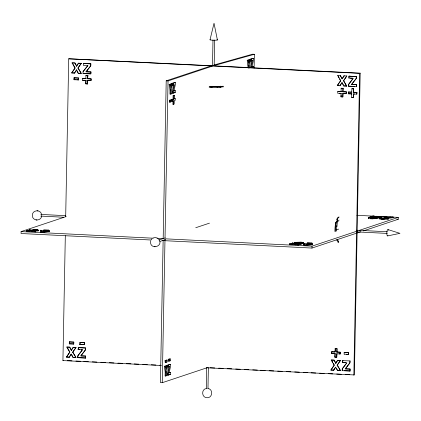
<?xml version="1.0" encoding="UTF-8"?>
<svg xmlns="http://www.w3.org/2000/svg" width="421" height="421" viewBox="0 0 421 421"><rect width="100%" height="100%" fill="white"/><g stroke="black" fill="none" stroke-linecap="round" stroke-linejoin="round"><path stroke-width="0.63" d="M66.229 216.547L21.087 231.608L21.05 233.513L151.081 240.012M34.569 231.187L38.369 230.918L38.385 230.161L33.954 230.476L35.617 231.124L35.601 231.882L31.838 231.34L26.328 231.418L26.344 230.661L30.933 230.334L29.338 229.708L29.323 230.466M29.023 231.55L29.038 230.797L31.849 230.587L35.617 231.124M31.838 231.34L31.849 230.587M32.78 231.739L32.796 230.987M37.753 229.55L37.216 229.729L37.201 230.487L37.737 230.308L37.753 229.55L32.906 229.513L32.891 230.271L35.353 230.392M40.274 231.008L40.29 230.255L43.058 230.392L43.931 230.829L49.468 230.713L49.452 231.466L43.237 232.26L40.805 232.139L40.821 231.382L41.984 230.992L40.29 230.255M43.237 232.26L43.252 231.503L44.452 231.103L49.468 230.713M46.157 230.929L43.689 230.803L43.705 230.05L48.552 230.087L48.536 230.84M44.437 231.86L44.452 231.103M48.005 231.018L48.015 230.266L48.552 230.087M161.217 365.496L62.924 360.581L65.318 235.718M65.687 216.731L68.718 58.798L213.289 65.818L168.042 80.916L166.211 80.827L163.174 238.754M73.985 79.722L74.022 77.843L78.548 77.99L78.511 79.864L73.985 79.722L75.433 79.711M74.201 79.648L74.238 77.774M69.239 343.82L69.491 341.873L73.801 342.089L73.764 343.968L69.239 343.82L73.764 343.968M69.47 343.126L69.491 341.873M78.295 79.937L78.548 77.99M73.549 344.036L73.801 342.089M85.842 80.432L85.779 83.858L86.058 80.358L82.511 80.264L82.548 78.522L86.089 78.616L82.548 78.522M87.842 65.565L83.405 65.423L83.442 63.508L90.841 63.797L90.804 65.713L86.026 71.775L90.947 71.938L90.91 73.854L83.016 73.538L83.053 71.659L87.842 65.565L83.053 71.659M77.748 357.687L77.785 355.803L82.358 349.783L78.138 349.572L78.39 347.583L85.579 347.941L85.542 349.856L80.974 355.845L85.679 356.082L85.642 357.997L77.748 357.687L78.001 355.734L82.195 350.214M78.138 349.572L78.39 347.583M79.832 344.378L80.085 342.431L84.395 342.647L84.358 344.525L79.832 344.378L84.358 344.525M80.048 344.31L80.085 342.431M85.873 78.69L85.942 75.264L87.873 75.28L87.594 78.774L87.873 75.28M85.779 83.858L87.494 83.942L87.557 80.516L91.104 80.611L91.136 78.869L87.81 78.706M87.494 83.942L87.773 80.443M84.142 344.594L84.395 342.647M90.594 65.781L90.841 63.797M85.679 356.082L80.758 355.919L85.326 349.93L85.579 347.941M90.694 73.922L90.947 71.938M85.426 358.071L85.463 356.155M87.557 80.516L90.889 80.685L91.136 78.869M163.137 240.654L160.412 382.61L162.248 382.7L207.495 367.601M162.248 382.7L164.995 239.481M165.021 238.191L168.042 80.916M169.495 102.087L169.531 100.214L171.536 99.824L171.5 101.698L169.495 102.087L170.773 101.661M172.573 83.521L171.779 83.79L171.168 87.557L170.673 84.158L169.121 84.395L170.016 90.031L169.937 94.099L171.389 93.894L171.468 89.699L172.573 83.521L171.047 83.753L170.742 85.637M165.121 360.439L165.09 362.313L165.816 362.349L167.095 361.923L167.132 360.05L165.121 360.439L167.132 360.05M170.226 102.124L170.258 100.251L171.536 99.824M165.121 375.953L165.195 371.885L164.306 366.249L165.853 366.007L166.348 369.412L166.958 365.638L167.753 365.375L166.648 371.554L166.569 375.748L165.121 375.953L165.842 375.711M170.668 94.136L170.742 90.068L169.852 84.432L169.121 84.395M165.816 362.349L165.853 360.476M165.848 375.99L165.927 371.922L165.032 366.286L164.306 366.249M172.021 101.119L172.052 99.377L173.768 99.088L173.831 95.662L174.341 95.488L174.273 98.919L175.262 98.588L175.231 100.33L174.241 100.656L174.178 104.082L172.942 104.219L173.005 100.793L172.021 101.119L173.731 100.824L173.668 104.255M173.757 84.7L172.315 91.383L172.278 93.267L175.283 92.546L175.32 90.631L173.662 90.904M173.01 93.304L173.042 91.42L174.483 84.737L172.505 85.116L172.542 83.2L174.673 82.49L175.399 82.527L175.362 84.442L173.926 91.094L175.32 90.631M167.458 375.122L167.495 373.238L168.937 366.554L169.663 366.591L168.226 373.274L168.19 375.158L167.458 375.122L169.168 374.553M168.19 375.158L170.463 374.395L170.5 372.48L169.105 372.948L170.542 366.296L170.579 364.381L167.721 365.054L167.684 366.97L169.663 366.591M172.747 101.156L172.778 99.414L173.768 99.088M173.231 85.153L173.268 83.237L175.399 82.527M173.042 99.051L173.105 95.625L174.341 95.488M168.284 359.297L168.247 361.171L168.979 361.207L170.258 360.781L170.289 358.908L168.284 359.297L170.289 358.908M168.416 367.007L168.453 365.091L170.579 364.381M168.979 361.207L169.01 359.334M206.306 388.572L206.706 367.565M212.505 65.581L212.994 39.979M207.974 388.609L208.374 367.601M214.173 65.618L214.668 40.016M220.472 86.105L220.399 86.963L223.446 86.847M209.158 87.242A12.141 1.268 1.1 0 0 220.962 87.173L220.972 86.568L218.867 86.294A9.078 0.947 1.1 0 1 210.037 86.347M248.074 67.623L247.211 60.24L248.764 60.003L249.253 63.403L249.864 59.635L250.658 59.366L249.558 65.544L249.511 67.944M248.79 68.239L248.832 65.913L247.943 60.277L247.211 60.24M252.574 60.582L251.847 60.545L250.406 67.228L251.132 67.265L252.574 60.582L250.595 60.961L250.632 59.045L253.489 58.372L253.453 60.287L252.016 66.939L253.41 66.476L253.384 67.749M251.321 60.998L251.358 59.082L253.489 58.372M254.126 68.044L254.389 54.283L252.558 54.193L213.989 65.018M297.547 244.406L301.347 244.133L301.362 243.38L296.926 243.696L298.594 244.343L298.578 245.096L294.816 244.559L289.306 244.633L289.322 243.88L293.911 243.554L292.316 242.928L292.3 243.68M292 244.769L292.016 244.017L294.826 243.806L298.594 244.343M296.863 243.233L294.642 243.122L294.658 242.37L301.183 242.128L301.168 242.885M294.816 244.559L294.826 243.806M295.758 244.959L295.774 244.201M296.994 243.617L297.01 242.864L297.989 242.538L294.658 242.37M298.71 243.701L298.726 242.949L299.705 242.622L303.53 242.622L303.515 243.375L299.689 243.375L299.705 242.622M303.02 243.543L303.036 242.791M303.267 243.475L304.962 244.212L303.799 244.601L303.783 245.354L306.214 245.475L312.429 244.685L312.44 243.933L306.909 244.048L306.035 243.612L303.267 243.475L303.252 244.227L304.383 244.722M306.214 245.475L306.23 244.722L307.43 244.322L312.44 243.933M307.151 243.759L307.162 243.006L307.698 242.828L312.014 243.043L311.998 243.796L311.461 243.975L307.151 243.759L307.688 243.58M307.414 245.075L307.43 244.322M311.461 243.975L311.477 243.222L312.014 243.043M162.243 240.57L311.977 248.058L312.014 246.153L357.155 231.092M334.958 353.729L334.89 357.155L335.174 353.656L331.627 353.561L331.659 351.824L335.205 351.919L335.269 348.488L336.989 348.577L336.921 352.003L336.989 348.577M331.627 353.561L331.874 351.751M339.594 93.257L341.257 93.341L337.716 93.246L337.747 91.51L341.294 91.599L337.747 91.51M331.659 351.824L334.99 351.988L335.269 348.488M343.01 91.689L343.073 88.263L342.794 91.757L346.336 91.852L346.304 93.594L342.973 93.425L342.91 96.856L340.978 96.841L341.042 93.415M341.078 91.673L341.142 88.247L343.073 88.263M340.978 96.841L341.226 95.057M336.605 357.24L336.889 353.74L336.821 357.171L334.89 357.155M342.694 96.925L342.973 93.425M340 353.982L340.252 352.167L340.215 353.908L336.674 353.814M342.757 93.499L346.088 93.667L346.336 91.852M342.626 360.634L350.025 360.918L349.988 362.834L345.42 368.822L350.13 369.059L350.093 370.975L342.194 370.664L342.231 368.78L346.809 362.76L342.589 362.549L342.841 360.56L342.589 362.549M346.641 363.186L342.447 368.707L342.194 370.664M348.299 93.778L351.845 93.872L348.299 93.778L348.335 92.036L351.877 92.131M351.767 84.374L356.471 84.605L356.434 86.521L348.541 86.21L348.577 84.332L353.151 78.306L348.93 78.096L348.967 76.18L356.366 76.469L356.329 78.385L351.551 84.442L356.329 78.385M348.541 86.21L348.793 84.258L352.987 78.738M349.183 76.106L348.93 78.096M344.131 354.256L344.168 352.377L348.693 352.524L348.656 354.398L344.346 354.182M354.671 94.015L353.561 93.957L353.282 97.456L351.561 97.372L351.63 93.946M353.661 88.789L353.593 92.215L353.661 88.789L351.945 88.705L351.661 92.204L348.335 92.036M353.282 97.456L353.561 93.957M348.441 354.471L348.693 352.524M350.13 369.059L345.204 368.896L349.772 362.907L350.025 360.918M349.877 371.048L349.914 369.133M356.113 78.453L356.366 76.469M356.219 86.594L356.471 84.605M356.676 94.193L356.924 92.383L356.892 94.125L353.345 94.03M353.851 375.127L359.645 73.343L360.187 73.165L354.393 374.948L206.953 367.786M370.527 218.462L368.307 218.352L368.322 217.599L374.843 217.357L373.864 217.683L377.195 217.852L377.179 218.604L370.659 218.846L370.669 218.089L371.654 217.762M369.906 217.668L369.922 216.915L374.511 216.589L372.917 215.962L372.901 216.715M372.375 218.931L372.39 218.178L373.369 217.852L377.195 217.852M376.921 218.02L379.179 218.131L379.195 217.378L375.427 216.836L372.617 217.047L372.601 217.804L368.322 217.599M373.353 218.604L373.369 217.852M375.427 216.836L375.416 217.589L374.29 217.678M376.358 217.989L376.374 217.236M376.684 218.773L376.695 218.015M381.784 219.025L379.568 218.915L379.579 218.157L386.104 217.92L386.089 218.673M386.104 217.92L385.126 218.246L388.451 218.41L388.441 219.167L381.915 219.404L381.931 218.652L382.91 218.325L379.579 218.157M378.147 217.436L381.947 217.168L381.963 216.415L376.611 216.478L372.917 215.962M383.631 219.494L383.647 218.736L384.626 218.41L388.451 218.41M393.046 216.962L388.03 217.357L386.831 217.757L386.815 218.51L393.03 217.72L393.046 216.962L387.509 217.083L386.641 216.641L383.868 216.505L383.852 217.262L384.983 217.752M384.384 218.388L384.399 217.631L385.562 217.247L383.868 216.505M384.61 219.167L384.626 218.41M387.941 219.33L387.957 218.578M388.015 218.11L388.03 217.357M363.349 230.913L398.24 219.273L398.277 217.373L393.019 217.11M336.347 226.361L336.932 226.387L337.416 221.209L336.832 221.183L335.363 223.014L335.495 224.051A12.141 3.41 -87.1 0 0 334.911 231.497M337.1 239.438L337.921 242.233L338.505 242.259L338.716 241.191M41.679 215.505C41.795 221.614 31.964 221.335 32.333 215.299C32.191 209.947 40.537 209.116 41.542 214.3M150.718 240.833C148.913 250.537 164.653 246.88 158.575 238.917M165.927 367.491L166.232 365.607L167.753 365.375M248.732 62.108L249.137 59.598L250.658 59.366M337.416 221.209L335.942 223.046L336.074 224.083A12.141 3.41 -87.1 0 0 335.49 231.524M210.016 39.779L214.026 23.26L217.399 39.942M78.09 72.649L76.59 69.902L74.633 73.012L71.728 72.949L74.964 68.044L72.044 62.908L74.859 63.05L76.543 66.165L78.39 63.229L81.3 63.292L77.953 68.091L81.211 73.338L78.169 68.023M76.543 66.165L78.606 63.155M75.943 357.487L73.122 357.345L71.328 354.045L69.365 357.155L66.46 357.092L69.697 352.193L66.776 347.057L69.591 347.199L71.275 350.314L73.122 347.372L76.033 347.436L72.691 352.24L75.943 357.487L72.907 352.167M71.275 350.314L73.028 347.793M342.068 78.838L344.125 75.827L342.068 78.838L340.384 75.722L342.284 78.764M335.448 367.544L333.811 370.133L330.906 370.07L334.142 365.17L331.222 360.034L334.037 360.176L335.721 363.291L337.568 360.35L340.484 360.413L337.137 365.217L340.394 370.459L337.353 365.144M335.721 363.291L337.784 360.276M74.417 73.08L76.59 69.902M69.149 357.229L71.112 354.119L72.907 357.418L75.727 357.555M339.731 78.932L340.705 80.643L337.247 85.621L339.942 85.752L341.899 82.642L343.699 85.942L346.736 86.01L343.694 80.695L346.825 75.964L343.91 75.901M333.595 370.206L335.558 367.096L337.358 370.391L340.179 370.533M71.728 72.949L75.18 67.976L73.233 64.55M77.953 68.091L81.3 63.292M66.46 357.092L69.912 352.119L67.313 347.557M72.691 352.24L76.033 347.436M337.247 85.621L340.705 80.643M346.52 86.084L343.478 80.764L346.825 75.964M330.906 370.07L334.358 365.096L333.385 363.386M337.137 365.217L340.484 360.413M86.242 71.702L90.804 65.713M151.207 239.723L151.965 238.775M153.044 237.997L155.296 237.486L157.554 238.097M72.044 62.908L75.075 62.976L76.759 66.092M76.38 69.97L78.174 73.27L81.211 73.338M83.016 73.538L90.273 73.822M82.511 80.264L86.058 80.358M166.211 80.827L212.721 65.371M169.852 84.432L170.673 84.158M172.505 85.116L173.341 84.837M247.943 60.277L248.764 60.003M250.595 60.961L251.847 60.545M172.847 93.078L175.283 92.546M251.753 66.75L253.41 66.476M172.942 104.219L173.447 104.045M340.489 80.716L337.779 75.512M339.942 85.752L342.115 82.574L343.315 84.768M343.699 85.942L346.736 86.01M351.561 97.372L353.498 97.383M43.689 230.803L44.226 230.624M40.805 232.139L41.968 231.75M158.97 239.996L165.206 237.918M195.754 227.724L209.474 223.146M159.975 241.412L165.585 239.538M368.307 218.352L368.807 218.189M294.642 243.122L295.142 242.959M336.074 229.966L338.658 229.108M301.183 242.128L300.205 242.454L303.53 242.622M379.568 218.915L382.284 218.857M381.915 219.404L382.894 219.078M359.024 230.466L398.277 217.373M311.977 248.058L360.855 231.745M66.776 347.057L69.807 347.125L71.491 350.24M62.924 360.581L63.466 360.402M165.516 362.171L167.095 361.923M165.032 366.286L165.853 366.007M168.842 372.759L170.5 372.48M331.222 360.034L334.253 360.102L335.937 363.218M337.358 370.391L340.394 370.459M213.921 65.639L254.389 54.283M387.657 235.913L399.95 233.35L388.009 229.598M206.432 388.499C200.97 389.099 201.685 397.919 207.085 397.74C212.594 398.145 213.479 389.067 207.895 388.509M45.631 231.434L49.452 231.466M26.328 231.418L27.639 231.324M381.963 216.415L377.532 216.726L379.195 217.378M289.306 244.633L292.584 244.401M220.409 86.358L223.456 86.242M250.632 59.045L251.358 59.082M249.137 59.598L249.864 59.635M248.106 65.876L248.832 65.913M213.947 65.85L360.187 73.165M68.718 58.798L359.645 73.343M337.568 75.58L340.6 75.648M348.967 76.18L356.15 76.538M78.39 63.229L81.085 63.361M83.442 63.508L90.626 63.866M350.351 78.085L352.761 78.206M351.551 84.442L356.255 84.679M86.026 71.775L90.731 72.007M337.463 85.547L338.542 85.6M348.756 86.142L354.514 86.426M71.938 72.875L74.633 73.012M78.174 73.27L80.995 73.412M85.942 75.264L87.657 75.348M341.142 88.247L342.857 88.331M351.73 88.778L353.445 88.863M74.022 77.843L78.332 78.059M87.594 78.774L90.92 78.943M172.542 83.2L173.268 83.237M353.593 92.215L356.924 92.383M342.794 91.757L346.12 91.925M353.377 92.288L356.708 92.457M171.047 83.753L171.779 83.79M76.664 79.769L78.511 79.864M85.995 83.784L87.71 83.868M341.194 96.767L342.91 96.856M170.016 90.031L170.742 90.068M172.315 91.383L173.042 91.42M170.658 93.862L171.389 93.894M173.105 95.625L173.831 95.662M174.536 98.551L175.262 98.588M172.052 99.377L172.778 99.414M169.531 100.214L170.258 100.251M356.903 215.305L374.632 216.189M375.948 216.257L384.484 216.683M385.794 216.747L391.051 217.01M379.247 217.031L381.947 217.168M390.888 217.61L393.03 217.72M369.922 216.915L372.617 217.047M384.399 217.631L386.831 217.757M396.924 219.209L398.24 219.273M370.669 218.089L372.39 218.178M381.931 218.652L383.647 218.736M373.848 218.436L375.516 218.52M339.121 220.094A9.078 2.547 -87.1 0 0 337.805 221.735L337.226 221.704L336.842 219.215L337.421 219.241A12.141 3.41 -87.1 0 1 339.179 217.052M335.363 223.014L335.942 223.046M335.569 223.714L336.153 223.746M40.795 214.431L65.734 215.678M356.487 230.213L387.331 231.755M40.763 216.094L63.734 217.241M357.108 231.908L387.299 233.418M336.442 240.123L337.021 240.149M307.162 243.006L311.477 243.222M32.906 229.513L37.216 229.729M43.705 230.05L48.015 230.266M297.01 242.864L298.726 242.949M29.338 229.708L33.033 230.229L38.385 230.161M301.299 243.264L303.515 243.375M292.316 242.928L296.01 243.443L301.362 243.38M298.647 244.001L301.347 244.133M310.282 244.58L312.429 244.685M26.344 230.661L29.038 230.797M40.821 231.382L43.252 231.503M289.322 243.88L292.016 244.017M303.799 244.601L306.23 244.722M21.087 231.608L153.086 238.207M157.028 238.407L163.595 238.733M165.564 238.833L312.014 246.153M335.053 348.562L336.774 348.646M336.921 352.003L340.252 352.167M336.705 352.072L340.036 352.24M344.168 352.377L348.477 352.593M331.843 353.493L335.174 353.656M339.105 353.856L340.215 353.908M346.194 354.277L348.656 354.398M69.276 341.947L73.586 342.162M79.869 342.505L84.179 342.72M335.105 357.082L336.247 357.14M337.568 360.35L340.268 360.487M73.122 347.372L75.817 347.509M78.174 347.657L85.363 348.014M342.805 362.476L345.815 362.623M78.353 349.498L79.558 349.556M81.369 349.651L82.574 349.709M169.526 360.744L170.258 360.781M331.122 369.996L333.811 370.133M344.331 370.685L350.093 370.975M66.676 357.024L69.365 357.155M78.606 357.645L85.642 357.997M167.721 365.054L168.453 365.091M67.397 360.597L71.986 360.829M75.917 361.023L80.506 361.255M83.779 361.418L88.368 361.644M92.299 361.844L96.888 362.071M100.819 362.27L105.403 362.497M109.334 362.697L113.923 362.923M117.854 363.118L122.443 363.349M126.374 363.544L130.963 363.776M134.236 363.939L138.825 364.17M142.756 364.365L147.345 364.597M151.276 364.791L155.859 365.023M159.796 365.217L161.106 365.281M210.121 367.733L214.71 367.965M218.646 368.159L223.235 368.391M227.172 368.585L231.76 368.817M235.697 369.012L240.286 369.243M244.222 369.438L248.811 369.67M252.747 369.864L257.336 370.096M260.615 370.259L265.204 370.485M269.14 370.685L273.729 370.912M277.665 371.112L282.254 371.338M286.191 371.538L290.779 371.764M294.716 371.964L299.305 372.19M303.241 372.39L307.83 372.617M311.114 372.78L315.703 373.011M319.639 373.206L324.228 373.438M328.164 373.632L332.753 373.864M336.689 374.058L341.278 374.29M345.215 374.485L349.804 374.716M166.232 365.607L166.958 365.638M165.195 371.885L165.927 371.922M167.495 373.238L168.226 373.274M169.737 374.364L170.463 374.395M37.095 210.758L37.969 210.842M36.043 219.962L36.916 220.051M154.244 246.69L155.117 246.78M219.383 86.968L220.962 87.173M338.105 76.08L339.079 77.79M331.764 360.534L332.737 362.244M336.374 368.122L337.574 370.322M336.932 226.387L336.747 225.761L336.5 227.614A9.078 2.547 -87.1 0 0 336.368 231.155M337.679 239.465L338.505 242.259M337.421 219.241L337.805 221.735M218.257 86.942A9.078 0.947 1.1 0 1 216.936 87.01M212.368 87.036A9.078 0.947 1.1 0 1 210.026 86.952M220.972 86.568A12.141 1.268 1.1 0 1 209.169 86.637M336.842 219.215A12.141 3.41 -87.1 0 1 338.6 217.02M216.952 39.737A3.694 0.384 1.1 0 1 214.089 40.253A3.694 0.384 1.1 0 1 210.163 39.685M387.894 235.728A3.189 0.895 -87.1 0 1 386.857 232.213A3.189 0.895 -87.1 0 1 388.404 230.282"/></g></svg>
